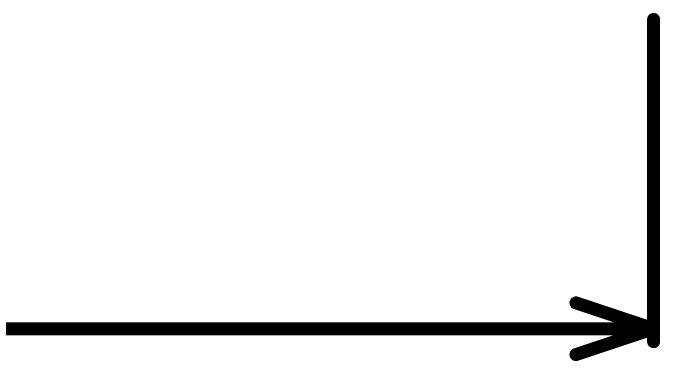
# Model space of a CAD drawing. Header units: inches. Extents: x -12 to 5355, y -7 to 5366.
# Drawn here: x 22.56 to 35.26, y -7.09 to -0.25 of the extents above; entities that cross this region are included whole.
import ezdxf

# ---------------------------------------------------------------- set-up
doc = ezdxf.new("R2010")
doc.units = ezdxf.units.IN
doc.layers.add('Dimensions', color=6, linetype='Continuous')

msp = doc.modelspace()

# ---------------------------------------------------------------- linework, layer by layer
at = {"layer": 'Dimensions'}
for points in [[(35.128, -6.706, 0.254, 0.254, 0), (35.128, -0.381, 0.254, 0.254, 0)], [(33.604, -5.944, 0.254, 0.254, 0), (35.128, -6.452, 0.254, 0.254, 0)], [(22.389, -6.452, 0.254, 0.254, 0), (35.128, -6.452, 0.254, 0.254, 0)], [(33.604, -6.96, 0.254, 0.254, 0), (35.128, -6.452, 0.254, 0.254, 0)]]:
    msp.add_lwpolyline(points, format="xyseb", dxfattribs=at)
for points in [[(35.065, -0.381, 0.127, 0.127, 1), (35.192, -0.381, 0.127, 0.127, 1)], [(33.541, -5.944, 0.127, 0.127, 1), (33.668, -5.944, 0.127, 0.127, 1)], [(35.065, -6.452, 0.127, 0.127, 1), (35.192, -6.452, 0.127, 0.127, 1)], [(35.065, -6.452, 0.127, 0.127, 1), (35.192, -6.452, 0.127, 0.127, 1)], [(35.065, -6.452, 0.127, 0.127, 1), (35.192, -6.452, 0.127, 0.127, 1)], [(35.065, -6.706, 0.127, 0.127, 1), (35.192, -6.706, 0.127, 0.127, 1)], [(33.541, -6.96, 0.127, 0.127, 1), (33.668, -6.96, 0.127, 0.127, 1)]]:
    msp.add_lwpolyline(points, format="xyseb", close=True, dxfattribs=at)

doc.saveas('drawing.dxf')
